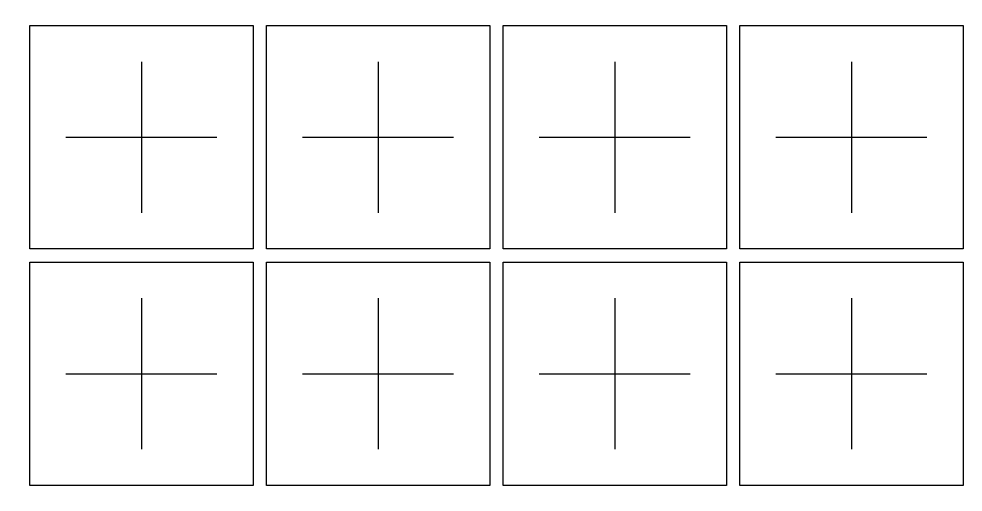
# Model space of a CAD drawing. Extents: x 360 to 479, y -156 to -9.
# Drawn here: x 417.02 to 438.16, y -38.07 to -27.47 of the extents above; entities that cross this region are included whole.
import ezdxf

# ---------------------------------------------------------------- set-up
doc = ezdxf.new("R2010")
doc.units = 0
doc.header["$LTSCALE"] = 5
doc.header["$MEASUREMENT"] = 0
doc.header["$PDMODE"] = 3
doc.linetypes.add('CENTER', pattern=[2, 1.25, -0.25, 0.25, -0.25])
doc.layers.get('Defpoints').update_dxf_attribs({"linetype": 'CONTINUOUS'})
for name, color, linetype in [('center', 1, 'CONTINUOUS'), ('PKG', 2, 'CONTINUOUS'), ('标注', 4, 'CONTINUOUS')]:
    doc.layers.add(name, color=color, linetype=linetype)
doc.styles.add('SIMPLEX', font='SIMPLEX')
doc.styles.add('宋体', font='SimSun.ttf')
doc.dimstyles.new('副本Standard', dxfattribs={"dimtxt": 0.05, "dimasz": 0.05, "dimexe": 0.07, "dimexo": 0.07, "dimgap": 0.07, "dimtad": 1, "dimzin": 1, "dimdsep": 46, "dimtxsty": 'SIMPLEX', "dimcen": 0.1, "dimclrd": 256, "dimclre": 256, "dimclrt": 256, "dimadec": 0, "dimazin": 0, "dimtfac": 1, "dimtofl": 0, "dimtmove": 0, "dimatfit": 0, "dimfxl": 1, "dimlwd": -1, "dimlwe": -1, "dimarcsym": 0})

# ---------------------------------------------------------------- blocks, each defined once
blk = doc.blocks.new('*D35')
at = {"layer": 'Defpoints', "color": 0, "transparency": 16777216}
for p in [(3239.564, -274.423), (3204.814, -346.911), (3206.996, -355.134)]:
    blk.add_point(p, dxfattribs=at)
at = {"layer": '标注', "lineweight": 0, "transparency": 16777216}
for p, q in [((3204.814, -346.936), (3204.814, -351.134)), ((3204.814, -351.134), (3206.996, -353.134)), ((3206.996, -353.134), (3206.996, -355.134))]:
    blk.add_line(p, q, dxfattribs=at)
at = {"layer": '标注', "lineweight": 0, "transparency": 16777216, "insert": (3206.996, -357.251), "char_height": 1, "attachment_point": 5, "rotation": 90, "style": '宋体'}
blk.add_mtext('34.750', dxfattribs=at)

msp = doc.modelspace()

# ---------------------------------------------------------------- linework, layer by layer
at = {"layer": 'center', "linetype": 'CENTER', "lineweight": 0}
for p, q in [((419.7631, -28.4317), (419.7631, -31.8131)), ((425.0631, -28.4317), (425.0631, -31.8131)), ((430.3631, -28.4317), (430.3631, -31.8131)), ((435.6631, -28.4317), (435.6631, -31.8131)), ((418.0724, -30.1224), (421.4539, -30.1224)), ((423.3724, -30.1224), (426.7539, -30.1224)), ((428.6724, -30.1224), (432.0539, -30.1224)), ((433.9724, -30.1224), (437.3539, -30.1224)), ((419.7631, -33.7317), (419.7631, -37.1131)), ((425.0631, -33.7317), (425.0631, -37.1131)), ((430.3631, -33.7317), (430.3631, -37.1131)), ((435.6631, -33.7317), (435.6631, -37.1131)), ((418.0724, -35.4224), (421.4539, -35.4224)), ((423.3724, -35.4224), (426.7539, -35.4224)), ((428.6724, -35.4224), (432.0539, -35.4224)), ((433.9724, -35.4224), (437.3539, -35.4224))]:
    msp.add_line(p, q, dxfattribs=at)
at = {"layer": 'PKG', "linetype": 'Continuous', "lineweight": 0}
for points in [[(417.2631, -32.6224), (417.2631, -27.6224), (422.2631, -27.6224), (422.2631, -32.6224)], [(422.5631, -32.6224), (422.5631, -27.6224), (427.5631, -27.6224), (427.5631, -32.6224)], [(427.8631, -32.6224), (427.8631, -27.6224), (432.8631, -27.6224), (432.8631, -32.6224)], [(433.1631, -32.6224), (433.1631, -27.6224), (438.1631, -27.6224), (438.1631, -32.6224)], [(417.2631, -37.9224), (417.2631, -32.9224), (422.2631, -32.9224), (422.2631, -37.9224)], [(422.5631, -37.9224), (422.5631, -32.9224), (427.5631, -32.9224), (427.5631, -37.9224)], [(427.8631, -37.9224), (427.8631, -32.9224), (432.8631, -32.9224), (432.8631, -37.9224)], [(433.1631, -37.9224), (433.1631, -32.9224), (438.1631, -32.9224), (438.1631, -37.9224)]]:
    msp.add_lwpolyline(points, close=True, dxfattribs=at)

# ---------------------------------------------------------------- dimensions: what is measured, and where the dimension line sits
at = {"layer": '标注', "lineweight": 0}
dim = msp.add_ordinate_dim(feature_location=(387.5131, -88.9724), offset=(2.1816, -8.223), dtype=1, origin=(422.2631, -16.4844), dimstyle='副本Standard', override={"dimtxt": 1, "dimasz": 1, "dimexo": 0.025, "dimgap": 0.05, "dimtad": 0, "dimdec": 3, "dimtxsty": '宋体', "dimlwe": 0}, dxfattribs=at)
dim.commit()
dim.dimension.update_dxf_attribs({"geometry": '*D35', "text_midpoint": (389.6947, -99.3124), "insert": (-2817.3012, 257.9389)})

doc.saveas('drawing.dxf')
